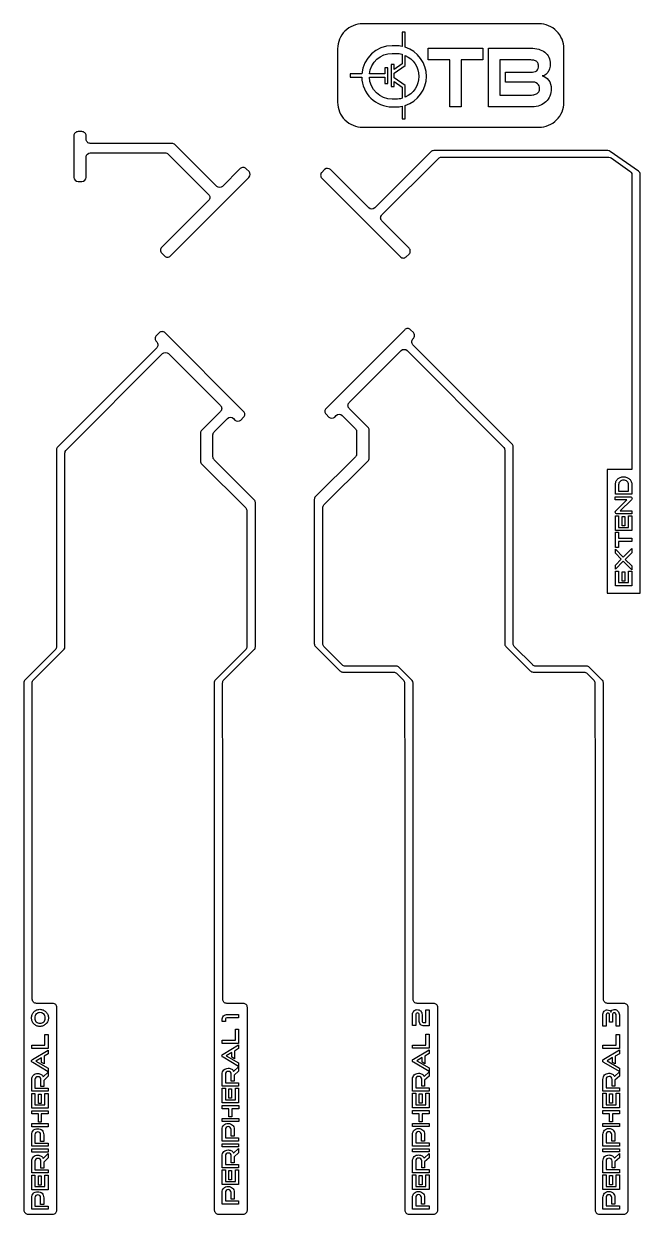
# Model space of a CAD drawing. Header units: millimetres. Extents: x 16 to 90, y 12 to 155.
# Drawn here: x 16.4 to 90.4, y 12.5 to 155.4 of the extents above; entities that cross this region are included whole.
import ezdxf

# ---------------------------------------------------------------- set-up
doc = ezdxf.new("R2010")
doc.units = ezdxf.units.MM
doc.layers.add('SEGIG', color=1, linetype='Continuous', true_color=0xff0000)

msp = doc.modelspace()

# ---------------------------------------------------------------- linework, layer by layer
at = {"layer": 'SEGIG', "flags": 128}
for points in [[(81.21, 152.44, 0.414214), (78.21, 155.44), (57.04, 155.44, 0.414214), (54.04, 152.44), (54.04, 146.02, 0.414214), (57.04, 143.02), (78.21, 143.02, 0.414214), (81.21, 146.02)], [(72.15, 145.48), (72.15, 152.5), (77.24, 152.5, -0.067474), (78.18, 152.38, -0.095625), (78.91, 152.03, -0.121177), (79.39, 151.44, -0.113167), (79.56, 150.64, -0.074502), (79.48, 150.04, -0.087806), (79.26, 149.59, -0.082885), (78.93, 149.28, -0.191886), (78.61, 149.18, -0.197685), (79.36, 148.69, -0.167761), (79.68, 147.64, -0.097666), (79.52, 146.76, -0.107465), (79.05, 146.07, -0.105939), (78.33, 145.63, -0.086091), (77.39, 145.48)], [(74.21, 148.45), (74.21, 149.64), (77.25, 149.64, 0.159602), (77.94, 149.8, 0.236876), (78.15, 150.38, 0.140397), (78.07, 150.76, 0.147459), (77.8, 150.99, 0.081612), (77.37, 151.09, 0.025989), (76.79, 151.12), (73.53, 151.12), (73.53, 146.85), (76.9, 146.85, 0.042584), (77.47, 146.89, 0.082328), (77.91, 147.03, 0.127483), (78.18, 147.28, 0.143993), (78.28, 147.66, 0.225084), (78.04, 148.25, 0.181561), (77.34, 148.45)], [(43.21, 136.83), (43.39, 137, 0.411322), (43.4, 137.71), (43.06, 138.04, 0.417077), (42.35, 138.05), (40.23, 135.92, -0.414206), (39.52, 135.92), (34.51, 140.93, 0.198912), (34.16, 141.08), (24.34, 141.08, -0.414221), (23.84, 141.58), (23.84, 141.99, 0.414221), (23.34, 142.49), (22.87, 142.49, 0.414241), (22.37, 141.99), (22.37, 137, 0.414186), (22.87, 136.5), (23.34, 136.5, 0.414206), (23.84, 137), (23.84, 139.45, -0.414206), (24.34, 139.95), (33.33, 139.95, -0.198912), (33.68, 139.8), (38.54, 134.94, -0.414221), (38.54, 134.23), (32.92, 128.61, 0.414221), (32.92, 127.91), (33.25, 127.57, 0.414241), (33.96, 127.57)], [(53.18, 137.93, 0.411322), (52.48, 137.94), (52.14, 137.6, 0.417077), (52.14, 136.89), (61.57, 127.46, 0.414221), (62.28, 127.46), (62.62, 127.79, 0.414241), (62.62, 128.5), (59.35, 131.77, -0.414241), (59.35, 132.48), (66.15, 139.28, -0.198912), (66.5, 139.42), (86.61, 139.42, -0.153915), (86.89, 139.33), (89.14, 137.76, -0.244698), (89.36, 137.35), (89.36, 101.91), (86.4, 101.91), (86.4, 87.09), (90.37, 87.09), (90.37, 137.35, 0.244698), (90.15, 137.76), (86.77, 140.12, 0.153915), (86.49, 140.21), (65.57, 140.21, 0.198912), (65.22, 140.07), (58.49, 133.34, -0.414186), (57.78, 133.34)], [(66.06, 37.31, 0.414214), (65.56, 37.81), (63.6, 37.81, -0.414214), (63.1, 38.31), (63.1, 63.02), (63.09, 76.29, 0.198717), (62.94, 76.64), (61.43, 78.15, 0.198912), (61.08, 78.3), (54.95, 78.3, -0.198912), (54.6, 78.45), (52.39, 80.65, -0.198912), (52.25, 81.01), (52.25, 97.31, -0.198912), (52.39, 97.66), (57.67, 102.94, 0.198912), (57.82, 103.29), (57.82, 106.66, 0.198912), (57.67, 107.01), (55.43, 109.25, -0.414241), (55.43, 109.96), (61.67, 116.2, -0.414186), (62.38, 116.2), (73.95, 104.62, -0.198912), (74.1, 104.27), (74.1, 81.01, 0.198912), (74.24, 80.65), (77.15, 77.75, 0.198912), (77.5, 77.6), (83.63, 77.6, -0.198912), (83.98, 77.45), (84.79, 76.64, -0.198717), (84.94, 76.29), (84.95, 63.02), (84.95, 13, 0.414214), (85.45, 12.5), (88.42, 12.5, 0.414214), (88.92, 13), (88.92, 37.31, 0.414214), (88.42, 37.81), (86.46, 37.81, -0.414214), (85.96, 38.31), (85.96, 63.02), (85.95, 76.29, 0.198717), (85.8, 76.64), (84.29, 78.15, 0.198912), (83.94, 78.3), (77.81, 78.3, -0.198912), (77.46, 78.45), (75.25, 80.65, -0.198912), (75.11, 81.01), (75.11, 104.66, 0.198912), (74.96, 105.01), (63.08, 116.9, -0.414241), (63.08, 117.6), (63.13, 117.66, 0.414241), (63.13, 118.36), (62.79, 118.7, 0.414221), (62.09, 118.7), (52.65, 109.26, 0.417077), (52.65, 108.55), (52.99, 108.22, 0.411322), (53.7, 108.22), (53.87, 108.4, -0.414186), (54.58, 108.4), (56.18, 106.81, -0.198912), (56.32, 106.45), (56.32, 103.81, -0.198912), (56.18, 103.45), (51.38, 98.66, 0.198912), (51.24, 98.3), (51.24, 81.01, 0.198912), (51.38, 80.65), (54.29, 77.75, 0.198912), (54.64, 77.6), (60.77, 77.6, -0.198912), (61.12, 77.45), (61.93, 76.64, -0.198717), (62.08, 76.29), (62.09, 63.02), (62.09, 13, 0.414214), (62.59, 12.5), (65.56, 12.5, 0.414214), (66.06, 13)], [(19.84, 37.81), (17.88, 37.81, -0.414214), (17.38, 38.31), (17.38, 63.02), (17.37, 76.29, -0.199108), (17.51, 76.65), (21.16, 80.29, 0.198912), (21.3, 80.64), (21.3, 103.9, -0.198912), (21.45, 104.26), (33.02, 115.83, -0.414186), (33.73, 115.83), (39.97, 109.59, -0.414241), (39.97, 108.89), (37.73, 106.65, 0.198912), (37.58, 106.29), (37.58, 102.93, 0.198912), (37.73, 102.58), (43.01, 97.3, -0.198912), (43.15, 96.94), (43.15, 80.64, -0.198912), (43.01, 80.29), (39.36, 76.65, 0.199108), (39.22, 76.29), (39.23, 63.02), (39.23, 13, 0.414214), (39.73, 12.5), (42.7, 12.5, 0.414214), (43.2, 13), (43.2, 37.31, 0.414214), (42.7, 37.81), (40.74, 37.81, -0.414214), (40.24, 38.31), (40.24, 63.02), (40.23, 76.29, -0.199108), (40.37, 76.65), (44.02, 80.29, 0.198912), (44.16, 80.64), (44.16, 97.94, 0.198912), (44.02, 98.29), (39.22, 103.09, -0.198912), (39.07, 103.44), (39.07, 106.09, -0.198912), (39.22, 106.44), (40.82, 108.04, -0.414186), (41.52, 108.04), (41.7, 107.86, 0.411322), (42.41, 107.86), (42.74, 108.19, 0.417077), (42.75, 108.9), (33.31, 118.33, 0.414221), (32.6, 118.33), (32.27, 118, 0.414241), (32.27, 117.29), (32.32, 117.24, -0.414241), (32.32, 116.53), (20.44, 104.65, 0.198912), (20.29, 104.29), (20.29, 80.64, -0.198912), (20.15, 80.29), (16.5, 76.65, 0.199108), (16.36, 76.29), (16.37, 63.02), (16.37, 13, 0.414214), (16.87, 12.5), (19.84, 12.5, 0.414214), (20.34, 13), (20.34, 37.31, 0.414214)], [(89.37, 98.94), (87.39, 98.94), (87.39, 100.08, -0.096167), (87.46, 100.47, -0.102551), (87.66, 100.77, -0.101548), (87.97, 100.97, -0.097096), (88.36, 101.04, -0.093917), (88.76, 100.97, -0.098076), (89.08, 100.77, -0.100813), (89.29, 100.47, -0.104692), (89.37, 100.08)], [(88.98, 100.08, 0.103595), (88.93, 100.31, 0.099324), (88.81, 100.49, 0.101436), (88.62, 100.61, 0.093071), (88.37, 100.65, 0.094063), (88.14, 100.61, 0.102488), (87.95, 100.49, 0.099895), (87.82, 100.31, 0.100958), (87.78, 100.08), (87.78, 99.33), (88.98, 99.33)], [(87.96, 96.97), (89.37, 96.97), (89.37, 96.6), (87.59, 96.6, -0.182756), (87.43, 96.65, -0.229848), (87.37, 96.8, -0.109813), (87.39, 96.88, -0.088197), (87.45, 96.96), (88.78, 98.27), (87.38, 98.27), (87.38, 98.65), (89.16, 98.65, -0.185218), (89.33, 98.59, -0.226693), (89.39, 98.45, -0.205776), (89.31, 98.28)], [(19.31, 36.07, -0.102319), (19.23, 35.67, -0.09901), (19.01, 35.34, -0.095588), (18.68, 35.13, -0.100694), (18.28, 35.05, -0.103401), (17.88, 35.13, -0.100588), (17.57, 35.34, -0.099261), (17.36, 35.67, -0.094237), (17.29, 36.07, -0.09428), (17.36, 36.47, -0.097972), (17.57, 36.8, -0.101906), (17.88, 37.02, -0.103406), (18.28, 37.1, -0.100708), (18.68, 37.02, -0.096844), (19.01, 36.8, -0.097756), (19.23, 36.47, -0.102345)], [(18.3, 36.7, 0.088712), (18.05, 36.66, 0.110064), (17.85, 36.54, 0.102895), (17.73, 36.34, 0.09531), (17.68, 36.07, 0.095156), (17.73, 35.8, 0.102888), (17.85, 35.6, 0.110102), (18.05, 35.48, 0.088685), (18.3, 35.44, 0.088571), (18.55, 35.48, 0.10618), (18.75, 35.6, 0.10353), (18.88, 35.8, 0.09847), (18.92, 36.07, 0.097531), (18.88, 36.34, 0.104596), (18.75, 36.54, 0.106108), (18.55, 36.66, 0.088606)], [(42.15, 36.08), (40.83, 36.08, 0.188489), (40.63, 36.02, 0.217239), (40.56, 35.84), (40.56, 35.63), (40.17, 35.63), (40.17, 35.84, -0.213006), (40.35, 36.31, -0.196047), (40.83, 36.47), (42.15, 36.47)], [(65.01, 35.13), (64.42, 35.13, -0.216401), (63.98, 35.29, -0.189111), (63.84, 35.75), (63.84, 36.45, 0.192933), (63.78, 36.61, 0.216715), (63.63, 36.66, 0.210995), (63.48, 36.61, 0.198247), (63.42, 36.45), (63.42, 35.15), (63.03, 35.15), (63.03, 36.45, -0.089763), (63.08, 36.71, -0.101367), (63.2, 36.91, -0.112616), (63.37, 37.02, -0.093252), (63.6, 37.07, -0.097887), (63.83, 37.02, -0.105556), (64.01, 36.9, -0.102715), (64.13, 36.71, -0.090908), (64.17, 36.45), (64.17, 35.75, 0.498097), (64.39, 35.5), (64.62, 35.5), (64.62, 37.03), (65.01, 37.03)], [(87.87, 35.08), (87.48, 35.08), (87.48, 36.34, 0.141606), (87.42, 36.59, 0.275417), (87.25, 36.68, 0.227892), (87.09, 36.61, 0.178199), (87.03, 36.41), (87.03, 35.54), (86.7, 35.54), (86.7, 36.39, 0.159613), (86.65, 36.58, 0.236876), (86.49, 36.64, 0.285433), (86.33, 36.56, 0.12573), (86.28, 36.32), (86.28, 35.09), (85.89, 35.09), (85.89, 36.39, -0.068202), (85.93, 36.65, -0.094894), (86.03, 36.86, -0.12426), (86.19, 36.99, -0.110072), (86.42, 37.03, -0.172042), (86.71, 36.95, -0.196816), (86.83, 36.77, -0.196347), (86.97, 36.98, -0.167761), (87.26, 37.07, -0.097667), (87.51, 37.03, -0.109731), (87.7, 36.89, -0.101022), (87.82, 36.69, -0.088682), (87.87, 36.43)], [(19.29, 31.75), (18.8, 31.46), (18.8, 30.54), (18.48, 30.71), (18.48, 31.29), (17.81, 30.89), (19.29, 30.03), (19.29, 29.6), (17.43, 30.71, -0.124451), (17.32, 30.79, -0.163094), (17.29, 30.9, -0.167537), (17.32, 31.01, -0.103739), (17.42, 31.09), (19.29, 32.2)], [(42.15, 32.38), (41.66, 32.09), (41.66, 31.17), (41.34, 31.34), (41.34, 31.91), (40.67, 31.51), (42.15, 30.66), (42.15, 30.23), (40.29, 31.34, -0.124451), (40.18, 31.42, -0.163094), (40.15, 31.53, -0.167537), (40.18, 31.64, -0.103739), (40.28, 31.71), (42.15, 32.82)], [(65.01, 31.78), (64.52, 31.49), (64.52, 30.57), (64.2, 30.74), (64.2, 31.32), (63.53, 30.92), (65.01, 30.06), (65.01, 29.63), (63.15, 30.74, -0.124451), (63.04, 30.82, -0.163094), (63.01, 30.93, -0.167537), (63.04, 31.04, -0.103739), (63.14, 31.12), (65.01, 32.23)], [(87.87, 31.77), (87.38, 31.48), (87.38, 30.56), (87.06, 30.73), (87.06, 31.31), (86.39, 30.91), (87.87, 30.05), (87.87, 29.63), (86.01, 30.73, -0.124451), (85.9, 30.81, -0.163094), (85.87, 30.92, -0.167537), (85.9, 31.03, -0.103739), (86, 31.11), (87.87, 32.22)], [(42.15, 29.69), (41.61, 29.2), (41.61, 28.47), (41.27, 28.47), (41.27, 29.29, 0.212926), (41.18, 29.55, 0.191841), (40.9, 29.63, 0.209351), (40.65, 29.55, 0.195313), (40.56, 29.29), (40.56, 28.27), (42.15, 28.27), (42.15, 27.89), (40.17, 27.89), (40.17, 29.29, -0.090865), (40.23, 29.6, -0.109498), (40.37, 29.83, -0.108029), (40.6, 29.97, -0.088592), (40.9, 30.02, -0.145515), (41.32, 29.91, -0.17494), (41.55, 29.62), (42.15, 30.2)], [(19.29, 29.06), (18.75, 28.57), (18.75, 27.84), (18.41, 27.84), (18.41, 28.67, 0.212926), (18.32, 28.92, 0.191841), (18.04, 29.01, 0.209351), (17.79, 28.92, 0.195313), (17.7, 28.67), (17.7, 27.65), (19.29, 27.65), (19.29, 27.26), (17.31, 27.26), (17.31, 28.67, -0.090865), (17.37, 28.97, -0.109498), (17.51, 29.2, -0.108029), (17.74, 29.34, -0.088592), (18.04, 29.39, -0.145515), (18.46, 29.28, -0.17494), (18.69, 29), (19.29, 29.57)], [(65.01, 29.09), (64.47, 28.6), (64.47, 27.87), (64.13, 27.87), (64.13, 28.7, 0.212926), (64.04, 28.95, 0.191841), (63.76, 29.04, 0.209351), (63.51, 28.95, 0.195313), (63.42, 28.7), (63.42, 27.68), (65.01, 27.68), (65.01, 27.29), (63.03, 27.29), (63.03, 28.7, -0.090865), (63.09, 29, -0.109498), (63.23, 29.23, -0.108029), (63.46, 29.37, -0.088592), (63.76, 29.42, -0.145515), (64.18, 29.31, -0.17494), (64.41, 29.03), (65.01, 29.61)], [(87.87, 29.08), (87.33, 28.6), (87.33, 27.86), (86.99, 27.86), (86.99, 28.69, 0.212926), (86.9, 28.95, 0.191841), (86.63, 29.03, 0.209351), (86.37, 28.94, 0.195313), (86.28, 28.69), (86.28, 27.67), (87.87, 27.67), (87.87, 27.28), (85.89, 27.28), (85.89, 28.69, -0.090865), (85.95, 28.99, -0.109498), (86.09, 29.22, -0.108029), (86.32, 29.37, -0.088592), (86.62, 29.42, -0.145515), (87.04, 29.31, -0.17494), (87.27, 29.02), (87.87, 29.6)], [(41.61, 21.86), (41.24, 21.86), (41.24, 22.66, 0.206621), (41.14, 22.92, 0.203862), (40.9, 23.01, 0.207432), (40.65, 22.92, 0.202367), (40.56, 22.66), (40.56, 21.67), (42.15, 21.67), (42.15, 21.28), (40.17, 21.28), (40.17, 22.66, -0.089936), (40.23, 22.97, -0.106472), (40.37, 23.2, -0.110123), (40.59, 23.34, -0.090354), (40.89, 23.39, -0.089541), (41.18, 23.34, -0.105318), (41.41, 23.2, -0.107666), (41.56, 22.97, -0.09444), (41.61, 22.66)], [(18.75, 21.23), (18.38, 21.23), (18.38, 22.03, 0.206621), (18.28, 22.29, 0.203862), (18.04, 22.38, 0.207432), (17.79, 22.29, 0.202367), (17.7, 22.03), (17.7, 21.04), (19.29, 21.04), (19.29, 20.65), (17.31, 20.65), (17.31, 22.03, -0.089936), (17.37, 22.34, -0.106472), (17.51, 22.57, -0.110123), (17.73, 22.71, -0.090354), (18.03, 22.76, -0.089541), (18.32, 22.71, -0.105318), (18.55, 22.57, -0.107666), (18.7, 22.34, -0.09444), (18.75, 22.03)], [(64.47, 21.26), (64.1, 21.26), (64.1, 22.06, 0.206621), (64, 22.32, 0.203862), (63.76, 22.41, 0.207432), (63.51, 22.32, 0.202367), (63.42, 22.06), (63.42, 21.07), (65.01, 21.07), (65.01, 20.68), (63.03, 20.68), (63.03, 22.06, -0.089936), (63.09, 22.37, -0.106472), (63.23, 22.6, -0.110123), (63.45, 22.74, -0.090354), (63.75, 22.79, -0.089541), (64.04, 22.74, -0.105318), (64.27, 22.6, -0.107666), (64.42, 22.37, -0.09444), (64.47, 22.06)], [(87.33, 21.26), (86.96, 21.26), (86.96, 22.06, 0.206621), (86.86, 22.31, 0.203862), (86.62, 22.4, 0.207432), (86.37, 22.31, 0.202367), (86.28, 22.06), (86.28, 21.06), (87.87, 21.06), (87.87, 20.68), (85.89, 20.68), (85.89, 22.06, -0.089936), (85.95, 22.36, -0.106472), (86.09, 22.59, -0.110123), (86.31, 22.74, -0.090354), (86.61, 22.79, -0.089541), (86.9, 22.74, -0.105318), (87.13, 22.59, -0.107666), (87.28, 22.36, -0.09444), (87.33, 22.06)], [(42.15, 19.88), (41.61, 19.39), (41.61, 18.66), (41.27, 18.66), (41.27, 19.49, 0.212926), (41.18, 19.74, 0.191841), (40.9, 19.83, 0.209351), (40.65, 19.74, 0.195313), (40.56, 19.49), (40.56, 18.47), (42.15, 18.47), (42.15, 18.08), (40.17, 18.08), (40.17, 19.49, -0.090865), (40.23, 19.79, -0.109498), (40.37, 20.02, -0.108029), (40.6, 20.16, -0.088592), (40.9, 20.21, -0.145515), (41.32, 20.1, -0.17494), (41.55, 19.81), (42.15, 20.39)], [(19.29, 19.25), (18.75, 18.76), (18.75, 18.03), (18.41, 18.03), (18.41, 18.86, 0.212926), (18.32, 19.11, 0.191841), (18.04, 19.2, 0.209351), (17.79, 19.11, 0.195313), (17.7, 18.86), (17.7, 17.84), (19.29, 17.84), (19.29, 17.45), (17.31, 17.45), (17.31, 18.86, -0.090865), (17.37, 19.16, -0.109498), (17.51, 19.39, -0.108029), (17.74, 19.53, -0.088592), (18.04, 19.58, -0.145515), (18.46, 19.47, -0.17494), (18.69, 19.19), (19.29, 19.77)], [(65.01, 19.28), (64.47, 18.79), (64.47, 18.06), (64.13, 18.06), (64.13, 18.89, 0.212926), (64.04, 19.14, 0.191841), (63.76, 19.23, 0.209351), (63.51, 19.14, 0.195313), (63.42, 18.89), (63.42, 17.87), (65.01, 17.87), (65.01, 17.48), (63.03, 17.48), (63.03, 18.89, -0.090865), (63.09, 19.19, -0.109498), (63.23, 19.42, -0.108029), (63.46, 19.57, -0.088592), (63.76, 19.61, -0.145515), (64.18, 19.5, -0.17494), (64.41, 19.22), (65.01, 19.8)], [(87.87, 19.27), (87.33, 18.79), (87.33, 18.05), (86.99, 18.05), (86.99, 18.88, 0.212926), (86.9, 19.14, 0.191841), (86.63, 19.22, 0.209351), (86.37, 19.13, 0.195313), (86.28, 18.88), (86.28, 17.86), (87.87, 17.86), (87.87, 17.48), (85.89, 17.48), (85.89, 18.88, -0.090865), (85.95, 19.19, -0.109498), (86.09, 19.42, -0.108029), (86.32, 19.56, -0.088592), (86.62, 19.61, -0.145515), (87.04, 19.5, -0.17494), (87.27, 19.21), (87.87, 19.79)], [(41.61, 14.3), (41.24, 14.3), (41.24, 15.1, 0.206621), (41.14, 15.36, 0.203862), (40.9, 15.45, 0.207432), (40.65, 15.36, 0.202367), (40.56, 15.1), (40.56, 14.11), (42.15, 14.11), (42.15, 13.72), (40.17, 13.72), (40.17, 15.1, -0.089936), (40.23, 15.41, -0.106472), (40.37, 15.64, -0.110123), (40.59, 15.78, -0.090354), (40.89, 15.83, -0.089541), (41.18, 15.78, -0.105318), (41.41, 15.64, -0.107666), (41.56, 15.41, -0.09444), (41.61, 15.1)], [(18.75, 13.67), (18.38, 13.67), (18.38, 14.47, 0.206621), (18.28, 14.73, 0.203862), (18.04, 14.82, 0.207432), (17.79, 14.73, 0.202367), (17.7, 14.47), (17.7, 13.48), (19.29, 13.48), (19.29, 13.09), (17.31, 13.09), (17.31, 14.47, -0.089936), (17.37, 14.78, -0.106472), (17.51, 15.01, -0.110123), (17.73, 15.15, -0.090354), (18.03, 15.2, -0.089541), (18.32, 15.15, -0.105318), (18.55, 15.01, -0.107666), (18.7, 14.78, -0.09444), (18.75, 14.47)], [(64.47, 13.7), (64.1, 13.7), (64.1, 14.5, 0.206621), (64, 14.76, 0.203862), (63.76, 14.85, 0.207432), (63.51, 14.76, 0.202367), (63.42, 14.5), (63.42, 13.51), (65.01, 13.51), (65.01, 13.12), (63.03, 13.12), (63.03, 14.5, -0.089936), (63.09, 14.81, -0.106472), (63.23, 15.04, -0.110123), (63.45, 15.18, -0.090354), (63.75, 15.23, -0.089541), (64.04, 15.18, -0.105318), (64.27, 15.04, -0.107666), (64.42, 14.81, -0.09444), (64.47, 14.5)], [(87.33, 13.7), (86.96, 13.7), (86.96, 14.5, 0.206621), (86.86, 14.75, 0.203862), (86.62, 14.84, 0.207432), (86.37, 14.75, 0.202367), (86.28, 14.5), (86.28, 13.5), (87.87, 13.5), (87.87, 13.12), (85.89, 13.12), (85.89, 14.5, -0.089936), (85.95, 14.8, -0.106472), (86.09, 15.03, -0.110123), (86.31, 15.18, -0.090354), (86.61, 15.23, -0.089541), (86.9, 15.18, -0.105318), (87.13, 15.03, -0.107666), (87.28, 14.8, -0.09444), (87.33, 14.5)]]:
    msp.add_lwpolyline(points, format="xyb", close=True, dxfattribs=at)
at = {"layer": 'SEGIG'}
for points in [[(62.16, 152.62), (62.16, 154.42), (61.78, 154.42), (61.78, 152.72, 0.050972), (61.04, 152.8), (60.6, 152.8, 0.391603), (56.94, 149.42), (55.56, 149.42), (55.56, 149.04), (56.93, 149.04, 0.406939), (60.6, 145.47), (61.04, 145.47, 0.050972), (61.78, 145.54), (61.78, 144.04), (62.16, 144.04), (62.16, 145.64, 0.729823)], [(61.78, 146.49, -0.068432), (61.04, 146.39), (60.6, 146.39, -0.404516), (57.85, 149.04), (59.7, 149.04), (59.7, 148.29), (60.08, 148.29), (60.08, 150.17), (59.7, 150.17), (59.7, 149.42), (57.86, 149.42, -0.384101), (60.6, 151.88), (61.04, 151.88, -0.068432), (61.78, 151.78), (61.78, 150.63), (60.83, 149.96), (60.83, 150.55), (60.45, 150.55), (60.45, 147.91), (60.83, 147.91), (60.83, 148.5), (61.78, 147.83)], [(62.16, 146.62), (62.16, 148.02), (60.83, 148.96), (60.83, 149.5), (62.16, 150.43), (62.16, 151.64, -0.649328)]]:
    msp.add_lwpolyline(points, format="xyb", close=True, dxfattribs=at)
at = {"layer": 'SEGIG', "flags": 128}
for points in [[(67.5, 145.48), (67.5, 151.12), (64.91, 151.12), (64.91, 152.5), (71.48, 152.5), (71.48, 151.12), (68.89, 151.12), (68.89, 145.48)], [(89.37, 94.58), (87.39, 94.58), (87.39, 96.35), (87.78, 96.35), (87.78, 94.97), (88.98, 94.97), (88.98, 96.35), (89.37, 96.35)], [(88.53, 95.16), (88.2, 95.16), (88.2, 96.28), (88.53, 96.28)], [(89.37, 93.27), (87.78, 93.27), (87.78, 92.54), (87.39, 92.54), (87.39, 94.39), (87.78, 94.39), (87.78, 93.66), (89.37, 93.66)], [(89.37, 91.93), (88.58, 91.13), (89.37, 90.35), (89.37, 89.87), (88.34, 90.9), (87.39, 89.95), (87.39, 90.45), (88.1, 91.17), (87.39, 91.88), (87.39, 92.35), (88.34, 91.4), (89.37, 92.44)], [(89.37, 87.95), (87.39, 87.95), (87.39, 89.72), (87.78, 89.72), (87.78, 88.34), (88.98, 88.34), (88.98, 89.73), (89.37, 89.73)], [(88.53, 88.53), (88.2, 88.53), (88.2, 89.65), (88.53, 89.65)], [(42.15, 33.01), (40.17, 33.01), (40.17, 33.4), (41.76, 33.4), (41.76, 34.7), (42.15, 34.7)], [(19.29, 32.39), (17.31, 32.39), (17.31, 32.78), (18.9, 32.78), (18.9, 34.07), (19.29, 34.07)], [(65.01, 32.42), (63.03, 32.42), (63.03, 32.81), (64.62, 32.81), (64.62, 34.1), (65.01, 34.1)], [(87.87, 32.41), (85.89, 32.41), (85.89, 32.8), (87.48, 32.8), (87.48, 34.09), (87.87, 34.09)], [(42.15, 25.86), (40.17, 25.86), (40.17, 27.63), (40.56, 27.63), (40.56, 26.25), (41.76, 26.25), (41.76, 27.63), (42.15, 27.63)], [(41.31, 26.44), (40.98, 26.44), (40.98, 27.56), (41.31, 27.56)], [(19.29, 25.23), (17.31, 25.23), (17.31, 27), (17.7, 27), (17.7, 25.62), (18.9, 25.62), (18.9, 27.01), (19.29, 27.01)], [(18.45, 25.81), (18.12, 25.81), (18.12, 26.93), (18.45, 26.93)], [(65.01, 25.26), (63.03, 25.26), (63.03, 27.03), (63.42, 27.03), (63.42, 25.65), (64.62, 25.65), (64.62, 27.04), (65.01, 27.04)], [(64.17, 25.84), (63.84, 25.84), (63.84, 26.96), (64.17, 26.96)], [(87.87, 25.26), (85.89, 25.26), (85.89, 27.03), (86.28, 27.03), (86.28, 25.64), (87.48, 25.64), (87.48, 27.03), (87.87, 27.03)], [(87.03, 25.84), (86.7, 25.84), (86.7, 26.96), (87.03, 26.96)], [(19.3, 24.53), (18.46, 24.53), (18.46, 23.56), (18.11, 23.56), (18.11, 24.53), (17.31, 24.53), (17.31, 24.92), (19.3, 24.92)], [(42.16, 25.16), (41.32, 25.16), (41.32, 24.19), (40.97, 24.19), (40.97, 25.16), (40.17, 25.16), (40.17, 25.55), (42.16, 25.55)], [(65.02, 24.56), (64.18, 24.56), (64.18, 23.59), (63.83, 23.59), (63.83, 24.56), (63.03, 24.56), (63.03, 24.95), (65.02, 24.95)], [(87.88, 24.55), (87.04, 24.55), (87.04, 23.59), (86.69, 23.59), (86.69, 24.55), (85.89, 24.55), (85.89, 24.94), (87.88, 24.94)], [(19.3, 22.98), (17.31, 22.98), (17.31, 23.37), (19.3, 23.37)], [(42.16, 23.61), (40.17, 23.61), (40.17, 24), (42.16, 24)], [(65.02, 23.01), (63.03, 23.01), (63.03, 23.4), (65.02, 23.4)], [(87.88, 23.01), (85.89, 23.01), (85.89, 23.4), (87.88, 23.4)], [(19.29, 19.94), (17.31, 19.94), (17.31, 20.33), (19.29, 20.33)], [(42.15, 20.57), (40.17, 20.57), (40.17, 20.96), (42.15, 20.96)], [(65.01, 19.97), (63.03, 19.97), (63.03, 20.36), (65.01, 20.36)], [(87.87, 19.97), (85.89, 19.97), (85.89, 20.36), (87.87, 20.36)], [(19.29, 15.42), (17.31, 15.42), (17.31, 17.19), (17.7, 17.19), (17.7, 15.81), (18.9, 15.81), (18.9, 17.2), (19.29, 17.2)], [(42.15, 16.05), (40.17, 16.05), (40.17, 17.82), (40.56, 17.82), (40.56, 16.44), (41.76, 16.44), (41.76, 17.82), (42.15, 17.82)], [(41.31, 16.63), (40.98, 16.63), (40.98, 17.75), (41.31, 17.75)], [(65.01, 15.46), (63.03, 15.46), (63.03, 17.23), (63.42, 17.23), (63.42, 15.84), (64.62, 15.84), (64.62, 17.23), (65.01, 17.23)], [(64.17, 16.03), (63.84, 16.03), (63.84, 17.15), (64.17, 17.15)], [(87.87, 15.45), (85.89, 15.45), (85.89, 17.22), (86.28, 17.22), (86.28, 15.84), (87.48, 15.84), (87.48, 17.22), (87.87, 17.22)], [(18.45, 16), (18.12, 16), (18.12, 17.12), (18.45, 17.12)], [(87.03, 16.03), (86.7, 16.03), (86.7, 17.15), (87.03, 17.15)]]:
    msp.add_lwpolyline(points, close=True, dxfattribs=at)

doc.saveas('drawing.dxf')
